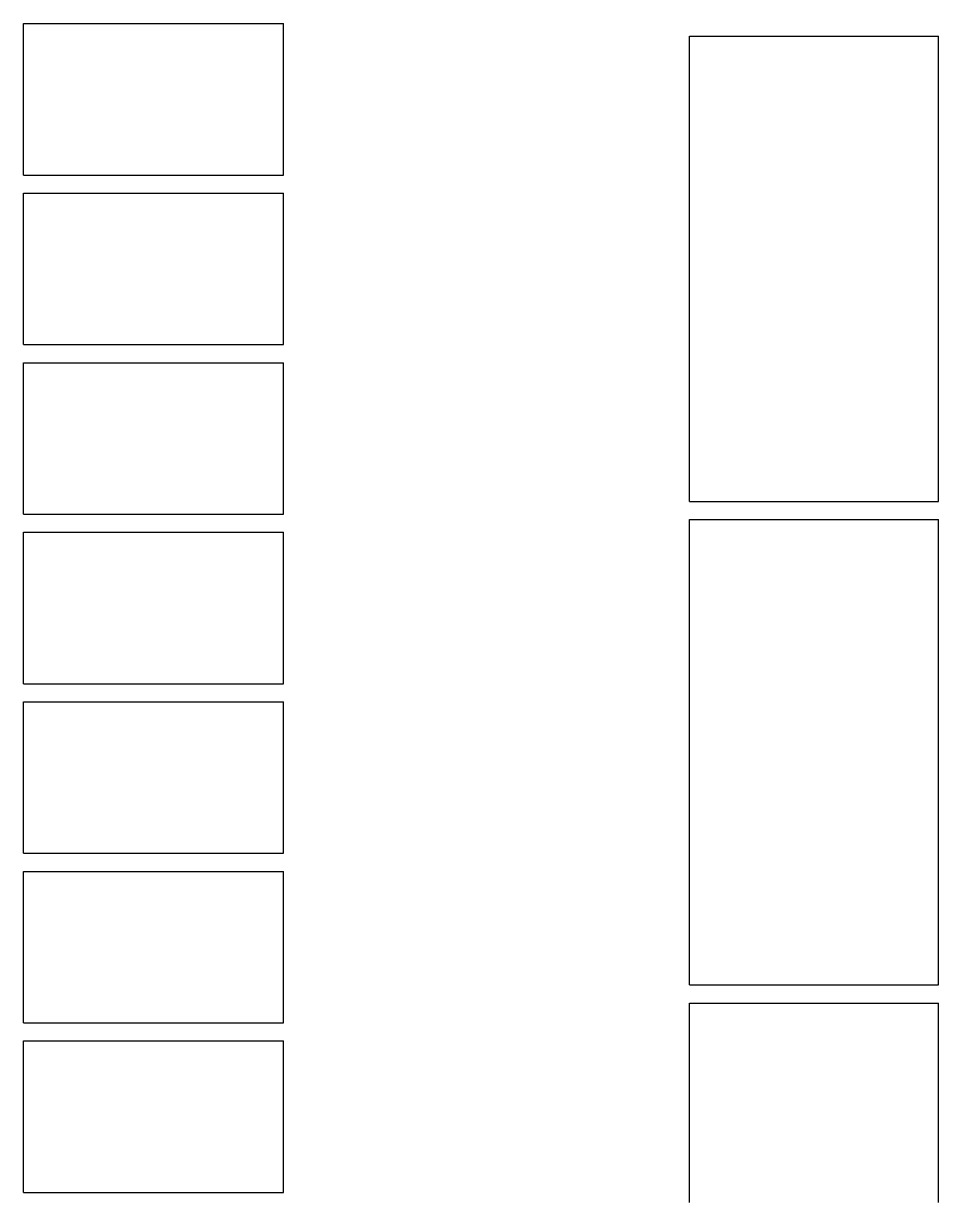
# Model space of a CAD drawing. Header units: metres. Extents: x -45 to 241, y 0 to 388.
# Drawn here: x -45.33 to -19.96, y 167.8 to 200.45 of the extents above; entities that cross this region are included whole.
import ezdxf

# ---------------------------------------------------------------- set-up
doc = ezdxf.new("R2010")
doc.units = ezdxf.units.M

msp = doc.modelspace()

# ---------------------------------------------------------------- linework, layer by layer
for points in [[(-45.325, 196.25), (-45.325, 196.317), (-45.325, 196.383), (-45.325, 196.45), (-45.325, 196.517), (-45.325, 196.583), (-45.325, 196.65), (-45.325, 196.717), (-45.325, 196.783), (-45.325, 196.85), (-45.325, 196.917), (-45.325, 196.983), (-45.325, 197.05), (-45.325, 197.117), (-45.325, 197.183), (-45.325, 197.25), (-45.325, 197.317), (-45.325, 197.383), (-45.325, 197.45), (-45.325, 197.517), (-45.325, 197.583), (-45.325, 197.65), (-45.325, 197.717), (-45.325, 197.783), (-45.325, 197.85), (-45.325, 197.917), (-45.325, 197.983), (-45.325, 198.05), (-45.325, 198.117), (-45.325, 198.183), (-45.325, 198.25), (-45.325, 198.317), (-45.325, 198.383), (-45.325, 198.45), (-45.325, 198.517), (-45.325, 198.583), (-45.325, 198.65), (-45.325, 198.717), (-45.325, 198.783), (-45.325, 198.85), (-45.325, 198.917), (-45.325, 198.983), (-45.325, 199.05), (-45.325, 199.117), (-45.325, 199.183), (-45.325, 199.25), (-45.325, 199.317), (-45.325, 199.383), (-45.325, 199.45), (-45.325, 199.517), (-45.325, 199.583), (-45.325, 199.65), (-45.325, 199.717), (-45.325, 199.783), (-45.325, 199.85), (-45.325, 199.917), (-45.325, 199.983), (-45.325, 200.05), (-45.325, 200.117), (-45.325, 200.183), (-45.325, 200.25), (-45.325, 200.317), (-45.325, 200.383), (-45.325, 200.45)], [(-45.325, 200.45), (-45.211, 200.45), (-45.096, 200.45), (-44.982, 200.45), (-44.868, 200.45), (-44.753, 200.45), (-44.639, 200.45), (-44.525, 200.45), (-44.411, 200.45), (-44.296, 200.45), (-44.182, 200.45), (-44.068, 200.45), (-43.953, 200.45), (-43.839, 200.45), (-43.725, 200.45), (-43.61, 200.45), (-43.496, 200.45), (-43.382, 200.45), (-43.267, 200.45), (-43.153, 200.45), (-43.039, 200.45), (-42.924, 200.45), (-42.81, 200.45), (-42.696, 200.45), (-42.581, 200.45), (-42.467, 200.45), (-42.353, 200.45), (-42.238, 200.45), (-42.124, 200.45), (-42.01, 200.45), (-41.895, 200.45), (-41.781, 200.45), (-41.667, 200.45), (-41.552, 200.45), (-41.438, 200.45), (-41.324, 200.45), (-41.209, 200.45), (-41.095, 200.45), (-40.981, 200.45), (-40.866, 200.45), (-40.752, 200.45), (-40.638, 200.45), (-40.523, 200.45), (-40.409, 200.45), (-40.295, 200.45), (-40.18, 200.45), (-40.066, 200.45), (-39.952, 200.45), (-39.838, 200.45), (-39.723, 200.45), (-39.609, 200.45), (-39.495, 200.45), (-39.38, 200.45), (-39.266, 200.45), (-39.152, 200.45), (-39.037, 200.45), (-38.923, 200.45), (-38.809, 200.45), (-38.694, 200.45), (-38.58, 200.45), (-38.466, 200.45), (-38.351, 200.45), (-38.237, 200.45), (-38.123, 200.45)], [(-38.123, 196.25), (-38.123, 196.317), (-38.123, 196.383), (-38.123, 196.45), (-38.123, 196.517), (-38.123, 196.583), (-38.123, 196.65), (-38.123, 196.717), (-38.123, 196.783), (-38.123, 196.85), (-38.123, 196.917), (-38.123, 196.983), (-38.123, 197.05), (-38.123, 197.117), (-38.123, 197.183), (-38.123, 197.25), (-38.123, 197.317), (-38.123, 197.383), (-38.123, 197.45), (-38.123, 197.517), (-38.123, 197.583), (-38.123, 197.65), (-38.123, 197.717), (-38.123, 197.783), (-38.123, 197.85), (-38.123, 197.917), (-38.123, 197.983), (-38.123, 198.05), (-38.123, 198.117), (-38.123, 198.183), (-38.123, 198.25), (-38.123, 198.317), (-38.123, 198.383), (-38.123, 198.45), (-38.123, 198.517), (-38.123, 198.583), (-38.123, 198.65), (-38.123, 198.717), (-38.123, 198.783), (-38.123, 198.85), (-38.123, 198.917), (-38.123, 198.983), (-38.123, 199.05), (-38.123, 199.117), (-38.123, 199.183), (-38.123, 199.25), (-38.123, 199.317), (-38.123, 199.383), (-38.123, 199.45), (-38.123, 199.517), (-38.123, 199.583), (-38.123, 199.65), (-38.123, 199.717), (-38.123, 199.783), (-38.123, 199.85), (-38.123, 199.917), (-38.123, 199.983), (-38.123, 200.05), (-38.123, 200.117), (-38.123, 200.183), (-38.123, 200.25), (-38.123, 200.317), (-38.123, 200.383), (-38.123, 200.45)], [(-26.868, 187.2), (-26.868, 187.405), (-26.868, 187.61), (-26.868, 187.814), (-26.868, 188.019), (-26.868, 188.224), (-26.868, 188.429), (-26.868, 188.633), (-26.868, 188.838), (-26.868, 189.043), (-26.868, 189.248), (-26.868, 189.452), (-26.868, 189.657), (-26.868, 189.862), (-26.868, 190.067), (-26.868, 190.271), (-26.868, 190.476), (-26.868, 190.681), (-26.868, 190.886), (-26.868, 191.09), (-26.868, 191.295), (-26.868, 191.5), (-26.868, 191.705), (-26.868, 191.91), (-26.868, 192.114), (-26.868, 192.319), (-26.868, 192.524), (-26.868, 192.729), (-26.868, 192.933), (-26.868, 193.138), (-26.868, 193.343), (-26.868, 193.548), (-26.868, 193.752), (-26.868, 193.957), (-26.868, 194.162), (-26.868, 194.367), (-26.868, 194.571), (-26.868, 194.776), (-26.868, 194.981), (-26.868, 195.186), (-26.868, 195.39), (-26.868, 195.595), (-26.868, 195.8), (-26.868, 196.005), (-26.868, 196.21), (-26.868, 196.414), (-26.868, 196.619), (-26.868, 196.824), (-26.868, 197.029), (-26.868, 197.233), (-26.868, 197.438), (-26.868, 197.643), (-26.868, 197.848), (-26.868, 198.052), (-26.868, 198.257), (-26.868, 198.462), (-26.868, 198.667), (-26.868, 198.871), (-26.868, 199.076), (-26.868, 199.281), (-26.868, 199.486), (-26.868, 199.69), (-26.868, 199.895), (-26.868, 200.1)], [(-26.868, 200.1), (-26.758, 200.1), (-26.649, 200.1), (-26.539, 200.1), (-26.429, 200.1), (-26.32, 200.1), (-26.21, 200.1), (-26.101, 200.1), (-25.991, 200.1), (-25.881, 200.1), (-25.772, 200.1), (-25.662, 200.1), (-25.553, 200.1), (-25.443, 200.1), (-25.333, 200.1), (-25.224, 200.1), (-25.114, 200.1), (-25.005, 200.1), (-24.895, 200.1), (-24.786, 200.1), (-24.676, 200.1), (-24.566, 200.1), (-24.457, 200.1), (-24.347, 200.1), (-24.238, 200.1), (-24.128, 200.1), (-24.018, 200.1), (-23.909, 200.1), (-23.799, 200.1), (-23.69, 200.1), (-23.58, 200.1), (-23.47, 200.1), (-23.361, 200.1), (-23.251, 200.1), (-23.142, 200.1), (-23.032, 200.1), (-22.923, 200.1), (-22.813, 200.1), (-22.703, 200.1), (-22.594, 200.1), (-22.484, 200.1), (-22.375, 200.1), (-22.265, 200.1), (-22.155, 200.1), (-22.046, 200.1), (-21.936, 200.1), (-21.827, 200.1), (-21.717, 200.1), (-21.607, 200.1), (-21.498, 200.1), (-21.388, 200.1), (-21.279, 200.1), (-21.169, 200.1), (-21.06, 200.1), (-20.95, 200.1), (-20.84, 200.1), (-20.731, 200.1), (-20.621, 200.1), (-20.512, 200.1), (-20.402, 200.1), (-20.292, 200.1), (-20.183, 200.1), (-20.073, 200.1), (-19.964, 200.1)], [(-19.964, 187.2), (-19.964, 187.405), (-19.964, 187.61), (-19.964, 187.814), (-19.964, 188.019), (-19.964, 188.224), (-19.964, 188.429), (-19.964, 188.633), (-19.964, 188.838), (-19.964, 189.043), (-19.964, 189.248), (-19.964, 189.452), (-19.964, 189.657), (-19.964, 189.862), (-19.964, 190.067), (-19.964, 190.271), (-19.964, 190.476), (-19.964, 190.681), (-19.964, 190.886), (-19.964, 191.09), (-19.964, 191.295), (-19.964, 191.5), (-19.964, 191.705), (-19.964, 191.91), (-19.964, 192.114), (-19.964, 192.319), (-19.964, 192.524), (-19.964, 192.729), (-19.964, 192.933), (-19.964, 193.138), (-19.964, 193.343), (-19.964, 193.548), (-19.964, 193.752), (-19.964, 193.957), (-19.964, 194.162), (-19.964, 194.367), (-19.964, 194.571), (-19.964, 194.776), (-19.964, 194.981), (-19.964, 195.186), (-19.964, 195.39), (-19.964, 195.595), (-19.964, 195.8), (-19.964, 196.005), (-19.964, 196.21), (-19.964, 196.414), (-19.964, 196.619), (-19.964, 196.824), (-19.964, 197.029), (-19.964, 197.233), (-19.964, 197.438), (-19.964, 197.643), (-19.964, 197.848), (-19.964, 198.052), (-19.964, 198.257), (-19.964, 198.462), (-19.964, 198.667), (-19.964, 198.871), (-19.964, 199.076), (-19.964, 199.281), (-19.964, 199.486), (-19.964, 199.69), (-19.964, 199.895), (-19.964, 200.1)], [(-45.325, 196.25), (-45.211, 196.25), (-45.096, 196.25), (-44.982, 196.25), (-44.868, 196.25), (-44.753, 196.25), (-44.639, 196.25), (-44.525, 196.25), (-44.411, 196.25), (-44.296, 196.25), (-44.182, 196.25), (-44.068, 196.25), (-43.953, 196.25), (-43.839, 196.25), (-43.725, 196.25), (-43.61, 196.25), (-43.496, 196.25), (-43.382, 196.25), (-43.267, 196.25), (-43.153, 196.25), (-43.039, 196.25), (-42.924, 196.25), (-42.81, 196.25), (-42.696, 196.25), (-42.581, 196.25), (-42.467, 196.25), (-42.353, 196.25), (-42.238, 196.25), (-42.124, 196.25), (-42.01, 196.25), (-41.895, 196.25), (-41.781, 196.25), (-41.667, 196.25), (-41.552, 196.25), (-41.438, 196.25), (-41.324, 196.25), (-41.209, 196.25), (-41.095, 196.25), (-40.981, 196.25), (-40.866, 196.25), (-40.752, 196.25), (-40.638, 196.25), (-40.523, 196.25), (-40.409, 196.25), (-40.295, 196.25), (-40.18, 196.25), (-40.066, 196.25), (-39.952, 196.25), (-39.838, 196.25), (-39.723, 196.25), (-39.609, 196.25), (-39.495, 196.25), (-39.38, 196.25), (-39.266, 196.25), (-39.152, 196.25), (-39.037, 196.25), (-38.923, 196.25), (-38.809, 196.25), (-38.694, 196.25), (-38.58, 196.25), (-38.466, 196.25), (-38.351, 196.25), (-38.237, 196.25), (-38.123, 196.25)], [(-45.325, 191.55), (-45.325, 191.617), (-45.325, 191.683), (-45.325, 191.75), (-45.325, 191.817), (-45.325, 191.883), (-45.325, 191.95), (-45.325, 192.017), (-45.325, 192.083), (-45.325, 192.15), (-45.325, 192.217), (-45.325, 192.283), (-45.325, 192.35), (-45.325, 192.417), (-45.325, 192.483), (-45.325, 192.55), (-45.325, 192.617), (-45.325, 192.683), (-45.325, 192.75), (-45.325, 192.817), (-45.325, 192.883), (-45.325, 192.95), (-45.325, 193.017), (-45.325, 193.083), (-45.325, 193.15), (-45.325, 193.217), (-45.325, 193.283), (-45.325, 193.35), (-45.325, 193.417), (-45.325, 193.483), (-45.325, 193.55), (-45.325, 193.617), (-45.325, 193.683), (-45.325, 193.75), (-45.325, 193.817), (-45.325, 193.883), (-45.325, 193.95), (-45.325, 194.017), (-45.325, 194.083), (-45.325, 194.15), (-45.325, 194.217), (-45.325, 194.283), (-45.325, 194.35), (-45.325, 194.417), (-45.325, 194.483), (-45.325, 194.55), (-45.325, 194.617), (-45.325, 194.683), (-45.325, 194.75), (-45.325, 194.817), (-45.325, 194.883), (-45.325, 194.95), (-45.325, 195.017), (-45.325, 195.083), (-45.325, 195.15), (-45.325, 195.217), (-45.325, 195.283), (-45.325, 195.35), (-45.325, 195.417), (-45.325, 195.483), (-45.325, 195.55), (-45.325, 195.617), (-45.325, 195.683), (-45.325, 195.75)], [(-45.325, 195.75), (-45.211, 195.75), (-45.096, 195.75), (-44.982, 195.75), (-44.868, 195.75), (-44.753, 195.75), (-44.639, 195.75), (-44.525, 195.75), (-44.411, 195.75), (-44.296, 195.75), (-44.182, 195.75), (-44.068, 195.75), (-43.953, 195.75), (-43.839, 195.75), (-43.725, 195.75), (-43.61, 195.75), (-43.496, 195.75), (-43.382, 195.75), (-43.267, 195.75), (-43.153, 195.75), (-43.039, 195.75), (-42.924, 195.75), (-42.81, 195.75), (-42.696, 195.75), (-42.581, 195.75), (-42.467, 195.75), (-42.353, 195.75), (-42.238, 195.75), (-42.124, 195.75), (-42.01, 195.75), (-41.895, 195.75), (-41.781, 195.75), (-41.667, 195.75), (-41.552, 195.75), (-41.438, 195.75), (-41.324, 195.75), (-41.209, 195.75), (-41.095, 195.75), (-40.981, 195.75), (-40.866, 195.75), (-40.752, 195.75), (-40.638, 195.75), (-40.523, 195.75), (-40.409, 195.75), (-40.295, 195.75), (-40.18, 195.75), (-40.066, 195.75), (-39.952, 195.75), (-39.838, 195.75), (-39.723, 195.75), (-39.609, 195.75), (-39.495, 195.75), (-39.38, 195.75), (-39.266, 195.75), (-39.152, 195.75), (-39.037, 195.75), (-38.923, 195.75), (-38.809, 195.75), (-38.694, 195.75), (-38.58, 195.75), (-38.466, 195.75), (-38.351, 195.75), (-38.237, 195.75), (-38.123, 195.75)], [(-38.123, 191.55), (-38.123, 191.617), (-38.123, 191.683), (-38.123, 191.75), (-38.123, 191.817), (-38.123, 191.883), (-38.123, 191.95), (-38.123, 192.017), (-38.123, 192.083), (-38.123, 192.15), (-38.123, 192.217), (-38.123, 192.283), (-38.123, 192.35), (-38.123, 192.417), (-38.123, 192.483), (-38.123, 192.55), (-38.123, 192.617), (-38.123, 192.683), (-38.123, 192.75), (-38.123, 192.817), (-38.123, 192.883), (-38.123, 192.95), (-38.123, 193.017), (-38.123, 193.083), (-38.123, 193.15), (-38.123, 193.217), (-38.123, 193.283), (-38.123, 193.35), (-38.123, 193.417), (-38.123, 193.483), (-38.123, 193.55), (-38.123, 193.617), (-38.123, 193.683), (-38.123, 193.75), (-38.123, 193.817), (-38.123, 193.883), (-38.123, 193.95), (-38.123, 194.017), (-38.123, 194.083), (-38.123, 194.15), (-38.123, 194.217), (-38.123, 194.283), (-38.123, 194.35), (-38.123, 194.417), (-38.123, 194.483), (-38.123, 194.55), (-38.123, 194.617), (-38.123, 194.683), (-38.123, 194.75), (-38.123, 194.817), (-38.123, 194.883), (-38.123, 194.95), (-38.123, 195.017), (-38.123, 195.083), (-38.123, 195.15), (-38.123, 195.217), (-38.123, 195.283), (-38.123, 195.35), (-38.123, 195.417), (-38.123, 195.483), (-38.123, 195.55), (-38.123, 195.617), (-38.123, 195.683), (-38.123, 195.75)], [(-45.325, 191.55), (-45.211, 191.55), (-45.096, 191.55), (-44.982, 191.55), (-44.868, 191.55), (-44.753, 191.55), (-44.639, 191.55), (-44.525, 191.55), (-44.411, 191.55), (-44.296, 191.55), (-44.182, 191.55), (-44.068, 191.55), (-43.953, 191.55), (-43.839, 191.55), (-43.725, 191.55), (-43.61, 191.55), (-43.496, 191.55), (-43.382, 191.55), (-43.267, 191.55), (-43.153, 191.55), (-43.039, 191.55), (-42.924, 191.55), (-42.81, 191.55), (-42.696, 191.55), (-42.581, 191.55), (-42.467, 191.55), (-42.353, 191.55), (-42.238, 191.55), (-42.124, 191.55), (-42.01, 191.55), (-41.895, 191.55), (-41.781, 191.55), (-41.667, 191.55), (-41.552, 191.55), (-41.438, 191.55), (-41.324, 191.55), (-41.209, 191.55), (-41.095, 191.55), (-40.981, 191.55), (-40.866, 191.55), (-40.752, 191.55), (-40.638, 191.55), (-40.523, 191.55), (-40.409, 191.55), (-40.295, 191.55), (-40.18, 191.55), (-40.066, 191.55), (-39.952, 191.55), (-39.838, 191.55), (-39.723, 191.55), (-39.609, 191.55), (-39.495, 191.55), (-39.38, 191.55), (-39.266, 191.55), (-39.152, 191.55), (-39.037, 191.55), (-38.923, 191.55), (-38.809, 191.55), (-38.694, 191.55), (-38.58, 191.55), (-38.466, 191.55), (-38.351, 191.55), (-38.237, 191.55), (-38.123, 191.55)], [(-45.325, 186.85), (-45.325, 186.917), (-45.325, 186.983), (-45.325, 187.05), (-45.325, 187.117), (-45.325, 187.183), (-45.325, 187.25), (-45.325, 187.317), (-45.325, 187.383), (-45.325, 187.45), (-45.325, 187.517), (-45.325, 187.583), (-45.325, 187.65), (-45.325, 187.717), (-45.325, 187.783), (-45.325, 187.85), (-45.325, 187.917), (-45.325, 187.983), (-45.325, 188.05), (-45.325, 188.117), (-45.325, 188.183), (-45.325, 188.25), (-45.325, 188.317), (-45.325, 188.383), (-45.325, 188.45), (-45.325, 188.517), (-45.325, 188.583), (-45.325, 188.65), (-45.325, 188.717), (-45.325, 188.783), (-45.325, 188.85), (-45.325, 188.917), (-45.325, 188.983), (-45.325, 189.05), (-45.325, 189.117), (-45.325, 189.183), (-45.325, 189.25), (-45.325, 189.317), (-45.325, 189.383), (-45.325, 189.45), (-45.325, 189.517), (-45.325, 189.583), (-45.325, 189.65), (-45.325, 189.717), (-45.325, 189.783), (-45.325, 189.85), (-45.325, 189.917), (-45.325, 189.983), (-45.325, 190.05), (-45.325, 190.117), (-45.325, 190.183), (-45.325, 190.25), (-45.325, 190.317), (-45.325, 190.383), (-45.325, 190.45), (-45.325, 190.517), (-45.325, 190.583), (-45.325, 190.65), (-45.325, 190.717), (-45.325, 190.783), (-45.325, 190.85), (-45.325, 190.917), (-45.325, 190.983), (-45.325, 191.05)], [(-45.325, 191.05), (-45.211, 191.05), (-45.096, 191.05), (-44.982, 191.05), (-44.868, 191.05), (-44.753, 191.05), (-44.639, 191.05), (-44.525, 191.05), (-44.411, 191.05), (-44.296, 191.05), (-44.182, 191.05), (-44.068, 191.05), (-43.953, 191.05), (-43.839, 191.05), (-43.725, 191.05), (-43.61, 191.05), (-43.496, 191.05), (-43.382, 191.05), (-43.267, 191.05), (-43.153, 191.05), (-43.039, 191.05), (-42.924, 191.05), (-42.81, 191.05), (-42.696, 191.05), (-42.581, 191.05), (-42.467, 191.05), (-42.353, 191.05), (-42.238, 191.05), (-42.124, 191.05), (-42.01, 191.05), (-41.895, 191.05), (-41.781, 191.05), (-41.667, 191.05), (-41.552, 191.05), (-41.438, 191.05), (-41.324, 191.05), (-41.209, 191.05), (-41.095, 191.05), (-40.981, 191.05), (-40.866, 191.05), (-40.752, 191.05), (-40.638, 191.05), (-40.523, 191.05), (-40.409, 191.05), (-40.295, 191.05), (-40.18, 191.05), (-40.066, 191.05), (-39.952, 191.05), (-39.838, 191.05), (-39.723, 191.05), (-39.609, 191.05), (-39.495, 191.05), (-39.38, 191.05), (-39.266, 191.05), (-39.152, 191.05), (-39.037, 191.05), (-38.923, 191.05), (-38.809, 191.05), (-38.694, 191.05), (-38.58, 191.05), (-38.466, 191.05), (-38.351, 191.05), (-38.237, 191.05), (-38.123, 191.05)], [(-38.123, 186.85), (-38.123, 186.917), (-38.123, 186.983), (-38.123, 187.05), (-38.123, 187.117), (-38.123, 187.183), (-38.123, 187.25), (-38.123, 187.317), (-38.123, 187.383), (-38.123, 187.45), (-38.123, 187.517), (-38.123, 187.583), (-38.123, 187.65), (-38.123, 187.717), (-38.123, 187.783), (-38.123, 187.85), (-38.123, 187.917), (-38.123, 187.983), (-38.123, 188.05), (-38.123, 188.117), (-38.123, 188.183), (-38.123, 188.25), (-38.123, 188.317), (-38.123, 188.383), (-38.123, 188.45), (-38.123, 188.517), (-38.123, 188.583), (-38.123, 188.65), (-38.123, 188.717), (-38.123, 188.783), (-38.123, 188.85), (-38.123, 188.917), (-38.123, 188.983), (-38.123, 189.05), (-38.123, 189.117), (-38.123, 189.183), (-38.123, 189.25), (-38.123, 189.317), (-38.123, 189.383), (-38.123, 189.45), (-38.123, 189.517), (-38.123, 189.583), (-38.123, 189.65), (-38.123, 189.717), (-38.123, 189.783), (-38.123, 189.85), (-38.123, 189.917), (-38.123, 189.983), (-38.123, 190.05), (-38.123, 190.117), (-38.123, 190.183), (-38.123, 190.25), (-38.123, 190.317), (-38.123, 190.383), (-38.123, 190.45), (-38.123, 190.517), (-38.123, 190.583), (-38.123, 190.65), (-38.123, 190.717), (-38.123, 190.783), (-38.123, 190.85), (-38.123, 190.917), (-38.123, 190.983), (-38.123, 191.05)], [(-26.868, 187.2), (-26.758, 187.2), (-26.649, 187.2), (-26.539, 187.2), (-26.429, 187.2), (-26.32, 187.2), (-26.21, 187.2), (-26.101, 187.2), (-25.991, 187.2), (-25.881, 187.2), (-25.772, 187.2), (-25.662, 187.2), (-25.553, 187.2), (-25.443, 187.2), (-25.333, 187.2), (-25.224, 187.2), (-25.114, 187.2), (-25.005, 187.2), (-24.895, 187.2), (-24.786, 187.2), (-24.676, 187.2), (-24.566, 187.2), (-24.457, 187.2), (-24.347, 187.2), (-24.238, 187.2), (-24.128, 187.2), (-24.018, 187.2), (-23.909, 187.2), (-23.799, 187.2), (-23.69, 187.2), (-23.58, 187.2), (-23.47, 187.2), (-23.361, 187.2), (-23.251, 187.2), (-23.142, 187.2), (-23.032, 187.2), (-22.923, 187.2), (-22.813, 187.2), (-22.703, 187.2), (-22.594, 187.2), (-22.484, 187.2), (-22.375, 187.2), (-22.265, 187.2), (-22.155, 187.2), (-22.046, 187.2), (-21.936, 187.2), (-21.827, 187.2), (-21.717, 187.2), (-21.607, 187.2), (-21.498, 187.2), (-21.388, 187.2), (-21.279, 187.2), (-21.169, 187.2), (-21.06, 187.2), (-20.95, 187.2), (-20.84, 187.2), (-20.731, 187.2), (-20.621, 187.2), (-20.512, 187.2), (-20.402, 187.2), (-20.292, 187.2), (-20.183, 187.2), (-20.073, 187.2), (-19.964, 187.2)], [(-45.325, 186.85), (-45.211, 186.85), (-45.096, 186.85), (-44.982, 186.85), (-44.868, 186.85), (-44.753, 186.85), (-44.639, 186.85), (-44.525, 186.85), (-44.411, 186.85), (-44.296, 186.85), (-44.182, 186.85), (-44.068, 186.85), (-43.953, 186.85), (-43.839, 186.85), (-43.725, 186.85), (-43.61, 186.85), (-43.496, 186.85), (-43.382, 186.85), (-43.267, 186.85), (-43.153, 186.85), (-43.039, 186.85), (-42.924, 186.85), (-42.81, 186.85), (-42.696, 186.85), (-42.581, 186.85), (-42.467, 186.85), (-42.353, 186.85), (-42.238, 186.85), (-42.124, 186.85), (-42.01, 186.85), (-41.895, 186.85), (-41.781, 186.85), (-41.667, 186.85), (-41.552, 186.85), (-41.438, 186.85), (-41.324, 186.85), (-41.209, 186.85), (-41.095, 186.85), (-40.981, 186.85), (-40.866, 186.85), (-40.752, 186.85), (-40.638, 186.85), (-40.523, 186.85), (-40.409, 186.85), (-40.295, 186.85), (-40.18, 186.85), (-40.066, 186.85), (-39.952, 186.85), (-39.838, 186.85), (-39.723, 186.85), (-39.609, 186.85), (-39.495, 186.85), (-39.38, 186.85), (-39.266, 186.85), (-39.152, 186.85), (-39.037, 186.85), (-38.923, 186.85), (-38.809, 186.85), (-38.694, 186.85), (-38.58, 186.85), (-38.466, 186.85), (-38.351, 186.85), (-38.237, 186.85), (-38.123, 186.85)], [(-26.868, 173.8), (-26.868, 174.005), (-26.868, 174.21), (-26.868, 174.414), (-26.868, 174.619), (-26.868, 174.824), (-26.868, 175.029), (-26.868, 175.233), (-26.868, 175.438), (-26.868, 175.643), (-26.868, 175.848), (-26.868, 176.052), (-26.868, 176.257), (-26.868, 176.462), (-26.868, 176.667), (-26.868, 176.871), (-26.868, 177.076), (-26.868, 177.281), (-26.868, 177.486), (-26.868, 177.69), (-26.868, 177.895), (-26.868, 178.1), (-26.868, 178.305), (-26.868, 178.51), (-26.868, 178.714), (-26.868, 178.919), (-26.868, 179.124), (-26.868, 179.329), (-26.868, 179.533), (-26.868, 179.738), (-26.868, 179.943), (-26.868, 180.148), (-26.868, 180.352), (-26.868, 180.557), (-26.868, 180.762), (-26.868, 180.967), (-26.868, 181.171), (-26.868, 181.376), (-26.868, 181.581), (-26.868, 181.786), (-26.868, 181.99), (-26.868, 182.195), (-26.868, 182.4), (-26.868, 182.605), (-26.868, 182.81), (-26.868, 183.014), (-26.868, 183.219), (-26.868, 183.424), (-26.868, 183.629), (-26.868, 183.833), (-26.868, 184.038), (-26.868, 184.243), (-26.868, 184.448), (-26.868, 184.652), (-26.868, 184.857), (-26.868, 185.062), (-26.868, 185.267), (-26.868, 185.471), (-26.868, 185.676), (-26.868, 185.881), (-26.868, 186.086), (-26.868, 186.29), (-26.868, 186.495), (-26.868, 186.7)], [(-26.868, 186.7), (-26.758, 186.7), (-26.649, 186.7), (-26.539, 186.7), (-26.429, 186.7), (-26.32, 186.7), (-26.21, 186.7), (-26.101, 186.7), (-25.991, 186.7), (-25.881, 186.7), (-25.772, 186.7), (-25.662, 186.7), (-25.553, 186.7), (-25.443, 186.7), (-25.333, 186.7), (-25.224, 186.7), (-25.114, 186.7), (-25.005, 186.7), (-24.895, 186.7), (-24.786, 186.7), (-24.676, 186.7), (-24.566, 186.7), (-24.457, 186.7), (-24.347, 186.7), (-24.238, 186.7), (-24.128, 186.7), (-24.018, 186.7), (-23.909, 186.7), (-23.799, 186.7), (-23.69, 186.7), (-23.58, 186.7), (-23.47, 186.7), (-23.361, 186.7), (-23.251, 186.7), (-23.142, 186.7), (-23.032, 186.7), (-22.923, 186.7), (-22.813, 186.7), (-22.703, 186.7), (-22.594, 186.7), (-22.484, 186.7), (-22.375, 186.7), (-22.265, 186.7), (-22.155, 186.7), (-22.046, 186.7), (-21.936, 186.7), (-21.827, 186.7), (-21.717, 186.7), (-21.607, 186.7), (-21.498, 186.7), (-21.388, 186.7), (-21.279, 186.7), (-21.169, 186.7), (-21.06, 186.7), (-20.95, 186.7), (-20.84, 186.7), (-20.731, 186.7), (-20.621, 186.7), (-20.512, 186.7), (-20.402, 186.7), (-20.292, 186.7), (-20.183, 186.7), (-20.073, 186.7), (-19.964, 186.7)], [(-19.964, 173.8), (-19.964, 174.005), (-19.964, 174.21), (-19.964, 174.414), (-19.964, 174.619), (-19.964, 174.824), (-19.964, 175.029), (-19.964, 175.233), (-19.964, 175.438), (-19.964, 175.643), (-19.964, 175.848), (-19.964, 176.052), (-19.964, 176.257), (-19.964, 176.462), (-19.964, 176.667), (-19.964, 176.871), (-19.964, 177.076), (-19.964, 177.281), (-19.964, 177.486), (-19.964, 177.69), (-19.964, 177.895), (-19.964, 178.1), (-19.964, 178.305), (-19.964, 178.51), (-19.964, 178.714), (-19.964, 178.919), (-19.964, 179.124), (-19.964, 179.329), (-19.964, 179.533), (-19.964, 179.738), (-19.964, 179.943), (-19.964, 180.148), (-19.964, 180.352), (-19.964, 180.557), (-19.964, 180.762), (-19.964, 180.967), (-19.964, 181.171), (-19.964, 181.376), (-19.964, 181.581), (-19.964, 181.786), (-19.964, 181.99), (-19.964, 182.195), (-19.964, 182.4), (-19.964, 182.605), (-19.964, 182.81), (-19.964, 183.014), (-19.964, 183.219), (-19.964, 183.424), (-19.964, 183.629), (-19.964, 183.833), (-19.964, 184.038), (-19.964, 184.243), (-19.964, 184.448), (-19.964, 184.652), (-19.964, 184.857), (-19.964, 185.062), (-19.964, 185.267), (-19.964, 185.471), (-19.964, 185.676), (-19.964, 185.881), (-19.964, 186.086), (-19.964, 186.29), (-19.964, 186.495), (-19.964, 186.7)], [(-45.325, 182.15), (-45.325, 182.217), (-45.325, 182.283), (-45.325, 182.35), (-45.325, 182.417), (-45.325, 182.483), (-45.325, 182.55), (-45.325, 182.617), (-45.325, 182.683), (-45.325, 182.75), (-45.325, 182.817), (-45.325, 182.883), (-45.325, 182.95), (-45.325, 183.017), (-45.325, 183.083), (-45.325, 183.15), (-45.325, 183.217), (-45.325, 183.283), (-45.325, 183.35), (-45.325, 183.417), (-45.325, 183.483), (-45.325, 183.55), (-45.325, 183.617), (-45.325, 183.683), (-45.325, 183.75), (-45.325, 183.817), (-45.325, 183.883), (-45.325, 183.95), (-45.325, 184.017), (-45.325, 184.083), (-45.325, 184.15), (-45.325, 184.217), (-45.325, 184.283), (-45.325, 184.35), (-45.325, 184.417), (-45.325, 184.483), (-45.325, 184.55), (-45.325, 184.617), (-45.325, 184.683), (-45.325, 184.75), (-45.325, 184.817), (-45.325, 184.883), (-45.325, 184.95), (-45.325, 185.017), (-45.325, 185.083), (-45.325, 185.15), (-45.325, 185.217), (-45.325, 185.283), (-45.325, 185.35), (-45.325, 185.417), (-45.325, 185.483), (-45.325, 185.55), (-45.325, 185.617), (-45.325, 185.683), (-45.325, 185.75), (-45.325, 185.817), (-45.325, 185.883), (-45.325, 185.95), (-45.325, 186.017), (-45.325, 186.083), (-45.325, 186.15), (-45.325, 186.217), (-45.325, 186.283), (-45.325, 186.35)], [(-45.325, 186.35), (-45.211, 186.35), (-45.096, 186.35), (-44.982, 186.35), (-44.868, 186.35), (-44.753, 186.35), (-44.639, 186.35), (-44.525, 186.35), (-44.411, 186.35), (-44.296, 186.35), (-44.182, 186.35), (-44.068, 186.35), (-43.953, 186.35), (-43.839, 186.35), (-43.725, 186.35), (-43.61, 186.35), (-43.496, 186.35), (-43.382, 186.35), (-43.267, 186.35), (-43.153, 186.35), (-43.039, 186.35), (-42.924, 186.35), (-42.81, 186.35), (-42.696, 186.35), (-42.581, 186.35), (-42.467, 186.35), (-42.353, 186.35), (-42.238, 186.35), (-42.124, 186.35), (-42.01, 186.35), (-41.895, 186.35), (-41.781, 186.35), (-41.667, 186.35), (-41.552, 186.35), (-41.438, 186.35), (-41.324, 186.35), (-41.209, 186.35), (-41.095, 186.35), (-40.981, 186.35), (-40.866, 186.35), (-40.752, 186.35), (-40.638, 186.35), (-40.523, 186.35), (-40.409, 186.35), (-40.295, 186.35), (-40.18, 186.35), (-40.066, 186.35), (-39.952, 186.35), (-39.838, 186.35), (-39.723, 186.35), (-39.609, 186.35), (-39.495, 186.35), (-39.38, 186.35), (-39.266, 186.35), (-39.152, 186.35), (-39.037, 186.35), (-38.923, 186.35), (-38.809, 186.35), (-38.694, 186.35), (-38.58, 186.35), (-38.466, 186.35), (-38.351, 186.35), (-38.237, 186.35), (-38.123, 186.35)], [(-38.123, 182.15), (-38.123, 182.217), (-38.123, 182.283), (-38.123, 182.35), (-38.123, 182.417), (-38.123, 182.483), (-38.123, 182.55), (-38.123, 182.617), (-38.123, 182.683), (-38.123, 182.75), (-38.123, 182.817), (-38.123, 182.883), (-38.123, 182.95), (-38.123, 183.017), (-38.123, 183.083), (-38.123, 183.15), (-38.123, 183.217), (-38.123, 183.283), (-38.123, 183.35), (-38.123, 183.417), (-38.123, 183.483), (-38.123, 183.55), (-38.123, 183.617), (-38.123, 183.683), (-38.123, 183.75), (-38.123, 183.817), (-38.123, 183.883), (-38.123, 183.95), (-38.123, 184.017), (-38.123, 184.083), (-38.123, 184.15), (-38.123, 184.217), (-38.123, 184.283), (-38.123, 184.35), (-38.123, 184.417), (-38.123, 184.483), (-38.123, 184.55), (-38.123, 184.617), (-38.123, 184.683), (-38.123, 184.75), (-38.123, 184.817), (-38.123, 184.883), (-38.123, 184.95), (-38.123, 185.017), (-38.123, 185.083), (-38.123, 185.15), (-38.123, 185.217), (-38.123, 185.283), (-38.123, 185.35), (-38.123, 185.417), (-38.123, 185.483), (-38.123, 185.55), (-38.123, 185.617), (-38.123, 185.683), (-38.123, 185.75), (-38.123, 185.817), (-38.123, 185.883), (-38.123, 185.95), (-38.123, 186.017), (-38.123, 186.083), (-38.123, 186.15), (-38.123, 186.217), (-38.123, 186.283), (-38.123, 186.35)], [(-45.325, 182.15), (-45.211, 182.15), (-45.096, 182.15), (-44.982, 182.15), (-44.868, 182.15), (-44.753, 182.15), (-44.639, 182.15), (-44.525, 182.15), (-44.411, 182.15), (-44.296, 182.15), (-44.182, 182.15), (-44.068, 182.15), (-43.953, 182.15), (-43.839, 182.15), (-43.725, 182.15), (-43.61, 182.15), (-43.496, 182.15), (-43.382, 182.15), (-43.267, 182.15), (-43.153, 182.15), (-43.039, 182.15), (-42.924, 182.15), (-42.81, 182.15), (-42.696, 182.15), (-42.581, 182.15), (-42.467, 182.15), (-42.353, 182.15), (-42.238, 182.15), (-42.124, 182.15), (-42.01, 182.15), (-41.895, 182.15), (-41.781, 182.15), (-41.667, 182.15), (-41.552, 182.15), (-41.438, 182.15), (-41.324, 182.15), (-41.209, 182.15), (-41.095, 182.15), (-40.981, 182.15), (-40.866, 182.15), (-40.752, 182.15), (-40.638, 182.15), (-40.523, 182.15), (-40.409, 182.15), (-40.295, 182.15), (-40.18, 182.15), (-40.066, 182.15), (-39.952, 182.15), (-39.838, 182.15), (-39.723, 182.15), (-39.609, 182.15), (-39.495, 182.15), (-39.38, 182.15), (-39.266, 182.15), (-39.152, 182.15), (-39.037, 182.15), (-38.923, 182.15), (-38.809, 182.15), (-38.694, 182.15), (-38.58, 182.15), (-38.466, 182.15), (-38.351, 182.15), (-38.237, 182.15), (-38.123, 182.15)], [(-45.325, 177.45), (-45.325, 177.517), (-45.325, 177.583), (-45.325, 177.65), (-45.325, 177.717), (-45.325, 177.783), (-45.325, 177.85), (-45.325, 177.917), (-45.325, 177.983), (-45.325, 178.05), (-45.325, 178.117), (-45.325, 178.183), (-45.325, 178.25), (-45.325, 178.317), (-45.325, 178.383), (-45.325, 178.45), (-45.325, 178.517), (-45.325, 178.583), (-45.325, 178.65), (-45.325, 178.717), (-45.325, 178.783), (-45.325, 178.85), (-45.325, 178.917), (-45.325, 178.983), (-45.325, 179.05), (-45.325, 179.117), (-45.325, 179.183), (-45.325, 179.25), (-45.325, 179.317), (-45.325, 179.383), (-45.325, 179.45), (-45.325, 179.517), (-45.325, 179.583), (-45.325, 179.65), (-45.325, 179.717), (-45.325, 179.783), (-45.325, 179.85), (-45.325, 179.917), (-45.325, 179.983), (-45.325, 180.05), (-45.325, 180.117), (-45.325, 180.183), (-45.325, 180.25), (-45.325, 180.317), (-45.325, 180.383), (-45.325, 180.45), (-45.325, 180.517), (-45.325, 180.583), (-45.325, 180.65), (-45.325, 180.717), (-45.325, 180.783), (-45.325, 180.85), (-45.325, 180.917), (-45.325, 180.983), (-45.325, 181.05), (-45.325, 181.117), (-45.325, 181.183), (-45.325, 181.25), (-45.325, 181.317), (-45.325, 181.383), (-45.325, 181.45), (-45.325, 181.517), (-45.325, 181.583), (-45.325, 181.65)], [(-45.325, 181.65), (-45.211, 181.65), (-45.096, 181.65), (-44.982, 181.65), (-44.868, 181.65), (-44.753, 181.65), (-44.639, 181.65), (-44.525, 181.65), (-44.411, 181.65), (-44.296, 181.65), (-44.182, 181.65), (-44.068, 181.65), (-43.953, 181.65), (-43.839, 181.65), (-43.725, 181.65), (-43.61, 181.65), (-43.496, 181.65), (-43.382, 181.65), (-43.267, 181.65), (-43.153, 181.65), (-43.039, 181.65), (-42.924, 181.65), (-42.81, 181.65), (-42.696, 181.65), (-42.581, 181.65), (-42.467, 181.65), (-42.353, 181.65), (-42.238, 181.65), (-42.124, 181.65), (-42.01, 181.65), (-41.895, 181.65), (-41.781, 181.65), (-41.667, 181.65), (-41.552, 181.65), (-41.438, 181.65), (-41.324, 181.65), (-41.209, 181.65), (-41.095, 181.65), (-40.981, 181.65), (-40.866, 181.65), (-40.752, 181.65), (-40.638, 181.65), (-40.523, 181.65), (-40.409, 181.65), (-40.295, 181.65), (-40.18, 181.65), (-40.066, 181.65), (-39.952, 181.65), (-39.838, 181.65), (-39.723, 181.65), (-39.609, 181.65), (-39.495, 181.65), (-39.38, 181.65), (-39.266, 181.65), (-39.152, 181.65), (-39.037, 181.65), (-38.923, 181.65), (-38.809, 181.65), (-38.694, 181.65), (-38.58, 181.65), (-38.466, 181.65), (-38.351, 181.65), (-38.237, 181.65), (-38.123, 181.65)], [(-38.123, 177.45), (-38.123, 177.517), (-38.123, 177.583), (-38.123, 177.65), (-38.123, 177.717), (-38.123, 177.783), (-38.123, 177.85), (-38.123, 177.917), (-38.123, 177.983), (-38.123, 178.05), (-38.123, 178.117), (-38.123, 178.183), (-38.123, 178.25), (-38.123, 178.317), (-38.123, 178.383), (-38.123, 178.45), (-38.123, 178.517), (-38.123, 178.583), (-38.123, 178.65), (-38.123, 178.717), (-38.123, 178.783), (-38.123, 178.85), (-38.123, 178.917), (-38.123, 178.983), (-38.123, 179.05), (-38.123, 179.117), (-38.123, 179.183), (-38.123, 179.25), (-38.123, 179.317), (-38.123, 179.383), (-38.123, 179.45), (-38.123, 179.517), (-38.123, 179.583), (-38.123, 179.65), (-38.123, 179.717), (-38.123, 179.783), (-38.123, 179.85), (-38.123, 179.917), (-38.123, 179.983), (-38.123, 180.05), (-38.123, 180.117), (-38.123, 180.183), (-38.123, 180.25), (-38.123, 180.317), (-38.123, 180.383), (-38.123, 180.45), (-38.123, 180.517), (-38.123, 180.583), (-38.123, 180.65), (-38.123, 180.717), (-38.123, 180.783), (-38.123, 180.85), (-38.123, 180.917), (-38.123, 180.983), (-38.123, 181.05), (-38.123, 181.117), (-38.123, 181.183), (-38.123, 181.25), (-38.123, 181.317), (-38.123, 181.383), (-38.123, 181.45), (-38.123, 181.517), (-38.123, 181.583), (-38.123, 181.65)], [(-45.325, 177.45), (-45.211, 177.45), (-45.096, 177.45), (-44.982, 177.45), (-44.868, 177.45), (-44.753, 177.45), (-44.639, 177.45), (-44.525, 177.45), (-44.411, 177.45), (-44.296, 177.45), (-44.182, 177.45), (-44.068, 177.45), (-43.953, 177.45), (-43.839, 177.45), (-43.725, 177.45), (-43.61, 177.45), (-43.496, 177.45), (-43.382, 177.45), (-43.267, 177.45), (-43.153, 177.45), (-43.039, 177.45), (-42.924, 177.45), (-42.81, 177.45), (-42.696, 177.45), (-42.581, 177.45), (-42.467, 177.45), (-42.353, 177.45), (-42.238, 177.45), (-42.124, 177.45), (-42.01, 177.45), (-41.895, 177.45), (-41.781, 177.45), (-41.667, 177.45), (-41.552, 177.45), (-41.438, 177.45), (-41.324, 177.45), (-41.209, 177.45), (-41.095, 177.45), (-40.981, 177.45), (-40.866, 177.45), (-40.752, 177.45), (-40.638, 177.45), (-40.523, 177.45), (-40.409, 177.45), (-40.295, 177.45), (-40.18, 177.45), (-40.066, 177.45), (-39.952, 177.45), (-39.838, 177.45), (-39.723, 177.45), (-39.609, 177.45), (-39.495, 177.45), (-39.38, 177.45), (-39.266, 177.45), (-39.152, 177.45), (-39.037, 177.45), (-38.923, 177.45), (-38.809, 177.45), (-38.694, 177.45), (-38.58, 177.45), (-38.466, 177.45), (-38.351, 177.45), (-38.237, 177.45), (-38.123, 177.45)], [(-45.325, 172.75), (-45.325, 172.817), (-45.325, 172.883), (-45.325, 172.95), (-45.325, 173.017), (-45.325, 173.083), (-45.325, 173.15), (-45.325, 173.217), (-45.325, 173.283), (-45.325, 173.35), (-45.325, 173.417), (-45.325, 173.483), (-45.325, 173.55), (-45.325, 173.617), (-45.325, 173.683), (-45.325, 173.75), (-45.325, 173.817), (-45.325, 173.883), (-45.325, 173.95), (-45.325, 174.017), (-45.325, 174.083), (-45.325, 174.15), (-45.325, 174.217), (-45.325, 174.283), (-45.325, 174.35), (-45.325, 174.417), (-45.325, 174.483), (-45.325, 174.55), (-45.325, 174.617), (-45.325, 174.683), (-45.325, 174.75), (-45.325, 174.817), (-45.325, 174.883), (-45.325, 174.95), (-45.325, 175.017), (-45.325, 175.083), (-45.325, 175.15), (-45.325, 175.217), (-45.325, 175.283), (-45.325, 175.35), (-45.325, 175.417), (-45.325, 175.483), (-45.325, 175.55), (-45.325, 175.617), (-45.325, 175.683), (-45.325, 175.75), (-45.325, 175.817), (-45.325, 175.883), (-45.325, 175.95), (-45.325, 176.017), (-45.325, 176.083), (-45.325, 176.15), (-45.325, 176.217), (-45.325, 176.283), (-45.325, 176.35), (-45.325, 176.417), (-45.325, 176.483), (-45.325, 176.55), (-45.325, 176.617), (-45.325, 176.683), (-45.325, 176.75), (-45.325, 176.817), (-45.325, 176.883), (-45.325, 176.95)], [(-45.325, 176.95), (-45.211, 176.95), (-45.096, 176.95), (-44.982, 176.95), (-44.868, 176.95), (-44.753, 176.95), (-44.639, 176.95), (-44.525, 176.95), (-44.411, 176.95), (-44.296, 176.95), (-44.182, 176.95), (-44.068, 176.95), (-43.953, 176.95), (-43.839, 176.95), (-43.725, 176.95), (-43.61, 176.95), (-43.496, 176.95), (-43.382, 176.95), (-43.267, 176.95), (-43.153, 176.95), (-43.039, 176.95), (-42.924, 176.95), (-42.81, 176.95), (-42.696, 176.95), (-42.581, 176.95), (-42.467, 176.95), (-42.353, 176.95), (-42.238, 176.95), (-42.124, 176.95), (-42.01, 176.95), (-41.895, 176.95), (-41.781, 176.95), (-41.667, 176.95), (-41.552, 176.95), (-41.438, 176.95), (-41.324, 176.95), (-41.209, 176.95), (-41.095, 176.95), (-40.981, 176.95), (-40.866, 176.95), (-40.752, 176.95), (-40.638, 176.95), (-40.523, 176.95), (-40.409, 176.95), (-40.295, 176.95), (-40.18, 176.95), (-40.066, 176.95), (-39.952, 176.95), (-39.838, 176.95), (-39.723, 176.95), (-39.609, 176.95), (-39.495, 176.95), (-39.38, 176.95), (-39.266, 176.95), (-39.152, 176.95), (-39.037, 176.95), (-38.923, 176.95), (-38.809, 176.95), (-38.694, 176.95), (-38.58, 176.95), (-38.466, 176.95), (-38.351, 176.95), (-38.237, 176.95), (-38.123, 176.95)], [(-38.123, 172.75), (-38.123, 172.817), (-38.123, 172.883), (-38.123, 172.95), (-38.123, 173.017), (-38.123, 173.083), (-38.123, 173.15), (-38.123, 173.217), (-38.123, 173.283), (-38.123, 173.35), (-38.123, 173.417), (-38.123, 173.483), (-38.123, 173.55), (-38.123, 173.617), (-38.123, 173.683), (-38.123, 173.75), (-38.123, 173.817), (-38.123, 173.883), (-38.123, 173.95), (-38.123, 174.017), (-38.123, 174.083), (-38.123, 174.15), (-38.123, 174.217), (-38.123, 174.283), (-38.123, 174.35), (-38.123, 174.417), (-38.123, 174.483), (-38.123, 174.55), (-38.123, 174.617), (-38.123, 174.683), (-38.123, 174.75), (-38.123, 174.817), (-38.123, 174.883), (-38.123, 174.95), (-38.123, 175.017), (-38.123, 175.083), (-38.123, 175.15), (-38.123, 175.217), (-38.123, 175.283), (-38.123, 175.35), (-38.123, 175.417), (-38.123, 175.483), (-38.123, 175.55), (-38.123, 175.617), (-38.123, 175.683), (-38.123, 175.75), (-38.123, 175.817), (-38.123, 175.883), (-38.123, 175.95), (-38.123, 176.017), (-38.123, 176.083), (-38.123, 176.15), (-38.123, 176.217), (-38.123, 176.283), (-38.123, 176.35), (-38.123, 176.417), (-38.123, 176.483), (-38.123, 176.55), (-38.123, 176.617), (-38.123, 176.683), (-38.123, 176.75), (-38.123, 176.817), (-38.123, 176.883), (-38.123, 176.95)], [(-26.868, 173.8), (-26.758, 173.8), (-26.649, 173.8), (-26.539, 173.8), (-26.429, 173.8), (-26.32, 173.8), (-26.21, 173.8), (-26.101, 173.8), (-25.991, 173.8), (-25.881, 173.8), (-25.772, 173.8), (-25.662, 173.8), (-25.553, 173.8), (-25.443, 173.8), (-25.333, 173.8), (-25.224, 173.8), (-25.114, 173.8), (-25.005, 173.8), (-24.895, 173.8), (-24.786, 173.8), (-24.676, 173.8), (-24.566, 173.8), (-24.457, 173.8), (-24.347, 173.8), (-24.238, 173.8), (-24.128, 173.8), (-24.018, 173.8), (-23.909, 173.8), (-23.799, 173.8), (-23.69, 173.8), (-23.58, 173.8), (-23.47, 173.8), (-23.361, 173.8), (-23.251, 173.8), (-23.142, 173.8), (-23.032, 173.8), (-22.923, 173.8), (-22.813, 173.8), (-22.703, 173.8), (-22.594, 173.8), (-22.484, 173.8), (-22.375, 173.8), (-22.265, 173.8), (-22.155, 173.8), (-22.046, 173.8), (-21.936, 173.8), (-21.827, 173.8), (-21.717, 173.8), (-21.607, 173.8), (-21.498, 173.8), (-21.388, 173.8), (-21.279, 173.8), (-21.169, 173.8), (-21.06, 173.8), (-20.95, 173.8), (-20.84, 173.8), (-20.731, 173.8), (-20.621, 173.8), (-20.512, 173.8), (-20.402, 173.8), (-20.292, 173.8), (-20.183, 173.8), (-20.073, 173.8), (-19.964, 173.8)], [(-26.868, 167.771), (-26.868, 167.976), (-26.868, 168.181), (-26.868, 168.386), (-26.868, 168.59), (-26.868, 168.795), (-26.868, 169), (-26.868, 169.205), (-26.868, 169.41), (-26.868, 169.614), (-26.868, 169.819), (-26.868, 170.024), (-26.868, 170.229), (-26.868, 170.433), (-26.868, 170.638), (-26.868, 170.843), (-26.868, 171.048), (-26.868, 171.252), (-26.868, 171.457), (-26.868, 171.662), (-26.868, 171.867), (-26.868, 172.071), (-26.868, 172.276), (-26.868, 172.481), (-26.868, 172.686), (-26.868, 172.89), (-26.868, 173.095), (-26.868, 173.3)], [(-26.868, 173.3), (-26.758, 173.3), (-26.649, 173.3), (-26.539, 173.3), (-26.429, 173.3), (-26.32, 173.3), (-26.21, 173.3), (-26.101, 173.3), (-25.991, 173.3), (-25.881, 173.3), (-25.772, 173.3), (-25.662, 173.3), (-25.553, 173.3), (-25.443, 173.3), (-25.333, 173.3), (-25.224, 173.3), (-25.114, 173.3), (-25.005, 173.3), (-24.895, 173.3), (-24.786, 173.3), (-24.676, 173.3), (-24.566, 173.3), (-24.457, 173.3), (-24.347, 173.3), (-24.238, 173.3), (-24.128, 173.3), (-24.018, 173.3), (-23.909, 173.3), (-23.799, 173.3), (-23.69, 173.3), (-23.58, 173.3), (-23.47, 173.3), (-23.361, 173.3), (-23.251, 173.3), (-23.142, 173.3), (-23.032, 173.3), (-22.923, 173.3), (-22.813, 173.3), (-22.703, 173.3), (-22.594, 173.3), (-22.484, 173.3), (-22.375, 173.3), (-22.265, 173.3), (-22.155, 173.3), (-22.046, 173.3), (-21.936, 173.3), (-21.827, 173.3), (-21.717, 173.3), (-21.607, 173.3), (-21.498, 173.3), (-21.388, 173.3), (-21.279, 173.3), (-21.169, 173.3), (-21.06, 173.3), (-20.95, 173.3), (-20.84, 173.3), (-20.731, 173.3), (-20.621, 173.3), (-20.512, 173.3), (-20.402, 173.3), (-20.292, 173.3), (-20.183, 173.3), (-20.073, 173.3), (-19.964, 173.3)], [(-19.964, 167.771), (-19.964, 167.976), (-19.964, 168.181), (-19.964, 168.386), (-19.964, 168.59), (-19.964, 168.795), (-19.964, 169), (-19.964, 169.205), (-19.964, 169.41), (-19.964, 169.614), (-19.964, 169.819), (-19.964, 170.024), (-19.964, 170.229), (-19.964, 170.433), (-19.964, 170.638), (-19.964, 170.843), (-19.964, 171.048), (-19.964, 171.252), (-19.964, 171.457), (-19.964, 171.662), (-19.964, 171.867), (-19.964, 172.071), (-19.964, 172.276), (-19.964, 172.481), (-19.964, 172.686), (-19.964, 172.89), (-19.964, 173.095), (-19.964, 173.3)], [(-45.325, 172.75), (-45.211, 172.75), (-45.096, 172.75), (-44.982, 172.75), (-44.868, 172.75), (-44.753, 172.75), (-44.639, 172.75), (-44.525, 172.75), (-44.411, 172.75), (-44.296, 172.75), (-44.182, 172.75), (-44.068, 172.75), (-43.953, 172.75), (-43.839, 172.75), (-43.725, 172.75), (-43.61, 172.75), (-43.496, 172.75), (-43.382, 172.75), (-43.267, 172.75), (-43.153, 172.75), (-43.039, 172.75), (-42.924, 172.75), (-42.81, 172.75), (-42.696, 172.75), (-42.581, 172.75), (-42.467, 172.75), (-42.353, 172.75), (-42.238, 172.75), (-42.124, 172.75), (-42.01, 172.75), (-41.895, 172.75), (-41.781, 172.75), (-41.667, 172.75), (-41.552, 172.75), (-41.438, 172.75), (-41.324, 172.75), (-41.209, 172.75), (-41.095, 172.75), (-40.981, 172.75), (-40.866, 172.75), (-40.752, 172.75), (-40.638, 172.75), (-40.523, 172.75), (-40.409, 172.75), (-40.295, 172.75), (-40.18, 172.75), (-40.066, 172.75), (-39.952, 172.75), (-39.838, 172.75), (-39.723, 172.75), (-39.609, 172.75), (-39.495, 172.75), (-39.38, 172.75), (-39.266, 172.75), (-39.152, 172.75), (-39.037, 172.75), (-38.923, 172.75), (-38.809, 172.75), (-38.694, 172.75), (-38.58, 172.75), (-38.466, 172.75), (-38.351, 172.75), (-38.237, 172.75), (-38.123, 172.75)], [(-45.325, 168.05), (-45.325, 168.117), (-45.325, 168.183), (-45.325, 168.25), (-45.325, 168.317), (-45.325, 168.383), (-45.325, 168.45), (-45.325, 168.517), (-45.325, 168.583), (-45.325, 168.65), (-45.325, 168.717), (-45.325, 168.783), (-45.325, 168.85), (-45.325, 168.917), (-45.325, 168.983), (-45.325, 169.05), (-45.325, 169.117), (-45.325, 169.183), (-45.325, 169.25), (-45.325, 169.317), (-45.325, 169.383), (-45.325, 169.45), (-45.325, 169.517), (-45.325, 169.583), (-45.325, 169.65), (-45.325, 169.717), (-45.325, 169.783), (-45.325, 169.85), (-45.325, 169.917), (-45.325, 169.983), (-45.325, 170.05), (-45.325, 170.117), (-45.325, 170.183), (-45.325, 170.25), (-45.325, 170.317), (-45.325, 170.383), (-45.325, 170.45), (-45.325, 170.517), (-45.325, 170.583), (-45.325, 170.65), (-45.325, 170.717), (-45.325, 170.783), (-45.325, 170.85), (-45.325, 170.917), (-45.325, 170.983), (-45.325, 171.05), (-45.325, 171.117), (-45.325, 171.183), (-45.325, 171.25), (-45.325, 171.317), (-45.325, 171.383), (-45.325, 171.45), (-45.325, 171.517), (-45.325, 171.583), (-45.325, 171.65), (-45.325, 171.717), (-45.325, 171.783), (-45.325, 171.85), (-45.325, 171.917), (-45.325, 171.983), (-45.325, 172.05), (-45.325, 172.117), (-45.325, 172.183), (-45.325, 172.25)], [(-45.325, 172.25), (-45.211, 172.25), (-45.096, 172.25), (-44.982, 172.25), (-44.868, 172.25), (-44.753, 172.25), (-44.639, 172.25), (-44.525, 172.25), (-44.411, 172.25), (-44.296, 172.25), (-44.182, 172.25), (-44.068, 172.25), (-43.953, 172.25), (-43.839, 172.25), (-43.725, 172.25), (-43.61, 172.25), (-43.496, 172.25), (-43.382, 172.25), (-43.267, 172.25), (-43.153, 172.25), (-43.039, 172.25), (-42.924, 172.25), (-42.81, 172.25), (-42.696, 172.25), (-42.581, 172.25), (-42.467, 172.25), (-42.353, 172.25), (-42.238, 172.25), (-42.124, 172.25), (-42.01, 172.25), (-41.895, 172.25), (-41.781, 172.25), (-41.667, 172.25), (-41.552, 172.25), (-41.438, 172.25), (-41.324, 172.25), (-41.209, 172.25), (-41.095, 172.25), (-40.981, 172.25), (-40.866, 172.25), (-40.752, 172.25), (-40.638, 172.25), (-40.523, 172.25), (-40.409, 172.25), (-40.295, 172.25), (-40.18, 172.25), (-40.066, 172.25), (-39.952, 172.25), (-39.838, 172.25), (-39.723, 172.25), (-39.609, 172.25), (-39.495, 172.25), (-39.38, 172.25), (-39.266, 172.25), (-39.152, 172.25), (-39.037, 172.25), (-38.923, 172.25), (-38.809, 172.25), (-38.694, 172.25), (-38.58, 172.25), (-38.466, 172.25), (-38.351, 172.25), (-38.237, 172.25), (-38.123, 172.25)], [(-38.123, 168.05), (-38.123, 168.117), (-38.123, 168.183), (-38.123, 168.25), (-38.123, 168.317), (-38.123, 168.383), (-38.123, 168.45), (-38.123, 168.517), (-38.123, 168.583), (-38.123, 168.65), (-38.123, 168.717), (-38.123, 168.783), (-38.123, 168.85), (-38.123, 168.917), (-38.123, 168.983), (-38.123, 169.05), (-38.123, 169.117), (-38.123, 169.183), (-38.123, 169.25), (-38.123, 169.317), (-38.123, 169.383), (-38.123, 169.45), (-38.123, 169.517), (-38.123, 169.583), (-38.123, 169.65), (-38.123, 169.717), (-38.123, 169.783), (-38.123, 169.85), (-38.123, 169.917), (-38.123, 169.983), (-38.123, 170.05), (-38.123, 170.117), (-38.123, 170.183), (-38.123, 170.25), (-38.123, 170.317), (-38.123, 170.383), (-38.123, 170.45), (-38.123, 170.517), (-38.123, 170.583), (-38.123, 170.65), (-38.123, 170.717), (-38.123, 170.783), (-38.123, 170.85), (-38.123, 170.917), (-38.123, 170.983), (-38.123, 171.05), (-38.123, 171.117), (-38.123, 171.183), (-38.123, 171.25), (-38.123, 171.317), (-38.123, 171.383), (-38.123, 171.45), (-38.123, 171.517), (-38.123, 171.583), (-38.123, 171.65), (-38.123, 171.717), (-38.123, 171.783), (-38.123, 171.85), (-38.123, 171.917), (-38.123, 171.983), (-38.123, 172.05), (-38.123, 172.117), (-38.123, 172.183), (-38.123, 172.25)], [(-45.325, 168.05), (-45.211, 168.05), (-45.096, 168.05), (-44.982, 168.05), (-44.868, 168.05), (-44.753, 168.05), (-44.639, 168.05), (-44.525, 168.05), (-44.411, 168.05), (-44.296, 168.05), (-44.182, 168.05), (-44.068, 168.05), (-43.953, 168.05), (-43.839, 168.05), (-43.725, 168.05), (-43.61, 168.05), (-43.496, 168.05), (-43.382, 168.05), (-43.267, 168.05), (-43.153, 168.05), (-43.039, 168.05), (-42.924, 168.05), (-42.81, 168.05), (-42.696, 168.05), (-42.581, 168.05), (-42.467, 168.05), (-42.353, 168.05), (-42.238, 168.05), (-42.124, 168.05), (-42.01, 168.05), (-41.895, 168.05), (-41.781, 168.05), (-41.667, 168.05), (-41.552, 168.05), (-41.438, 168.05), (-41.324, 168.05), (-41.209, 168.05), (-41.095, 168.05), (-40.981, 168.05), (-40.866, 168.05), (-40.752, 168.05), (-40.638, 168.05), (-40.523, 168.05), (-40.409, 168.05), (-40.295, 168.05), (-40.18, 168.05), (-40.066, 168.05), (-39.952, 168.05), (-39.838, 168.05), (-39.723, 168.05), (-39.609, 168.05), (-39.495, 168.05), (-39.38, 168.05), (-39.266, 168.05), (-39.152, 168.05), (-39.037, 168.05), (-38.923, 168.05), (-38.809, 168.05), (-38.694, 168.05), (-38.58, 168.05), (-38.466, 168.05), (-38.351, 168.05), (-38.237, 168.05), (-38.123, 168.05)]]:
    msp.add_lwpolyline(points)

doc.saveas('drawing.dxf')
